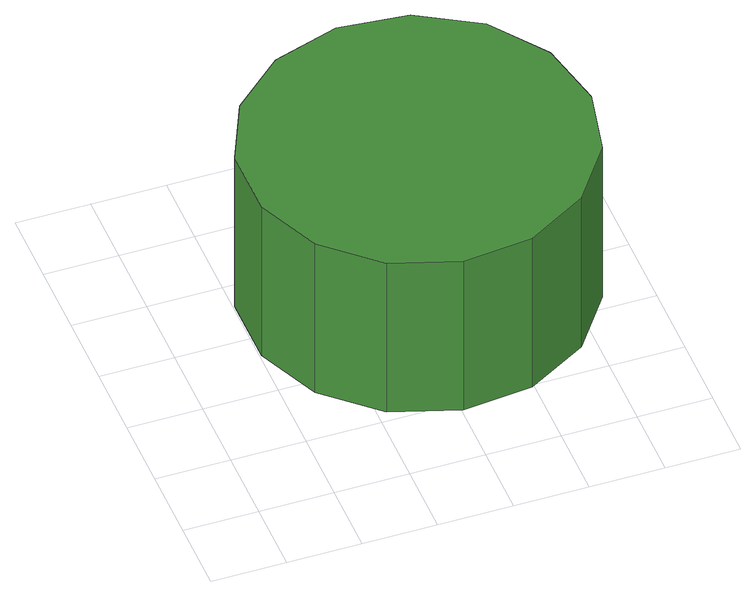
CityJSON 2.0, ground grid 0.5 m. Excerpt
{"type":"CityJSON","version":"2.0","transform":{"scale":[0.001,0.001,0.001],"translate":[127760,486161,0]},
"CityObjects":{
"tree1":{"type":"SolitaryVegetationObject","attributes":{"function":"something"},"geometry":[{"type":"MultiSurface","lod":"1","boundaries":[[[0,1,2,3,4,5,6,7,8,9,10,11,12,13,14]],[[15,16,17,18,19,20,21,22,23,24,25,26,27,28,29]],[[0,29,28,1]],[[1,28,27,2]],[[2,27,26,3]],[[3,26,25,4]],[[4,25,24,5]],[[5,24,23,6]],[[6,23,22,7]],[[7,22,21,8]],[[8,21,20,9]],[[9,20,19,10]],[[10,19,18,11]],[[11,18,17,12]],[[12,17,16,13]],[[13,16,15,14]],[[14,15,29,0]]]}]}
},
"vertices":[
[2777,1573,2180],[2678,2040,2180],[2398,2425,2180],[1985,2664,2180],[1511,2713,2180],[1057,2566,2180],[703,2247,2180],[509,1812,2180],[509,1335,2180],[703,900,2180],[1057,581,2180],[1511,433,2180],[1985,483,2180],[2398,722,2180],[2678,1107,2180],[2678,1107,930],[2398,722,930],[1985,483,930],[1511,433,930],[1057,581,930],[703,900,930],[509,1335,930],[509,1812,930],[703,2247,930],[1057,2566,930],[1511,2713,930],[1985,2664,930],[2398,2425,930],[2678,2040,930],[2777,1573,930]
]}
